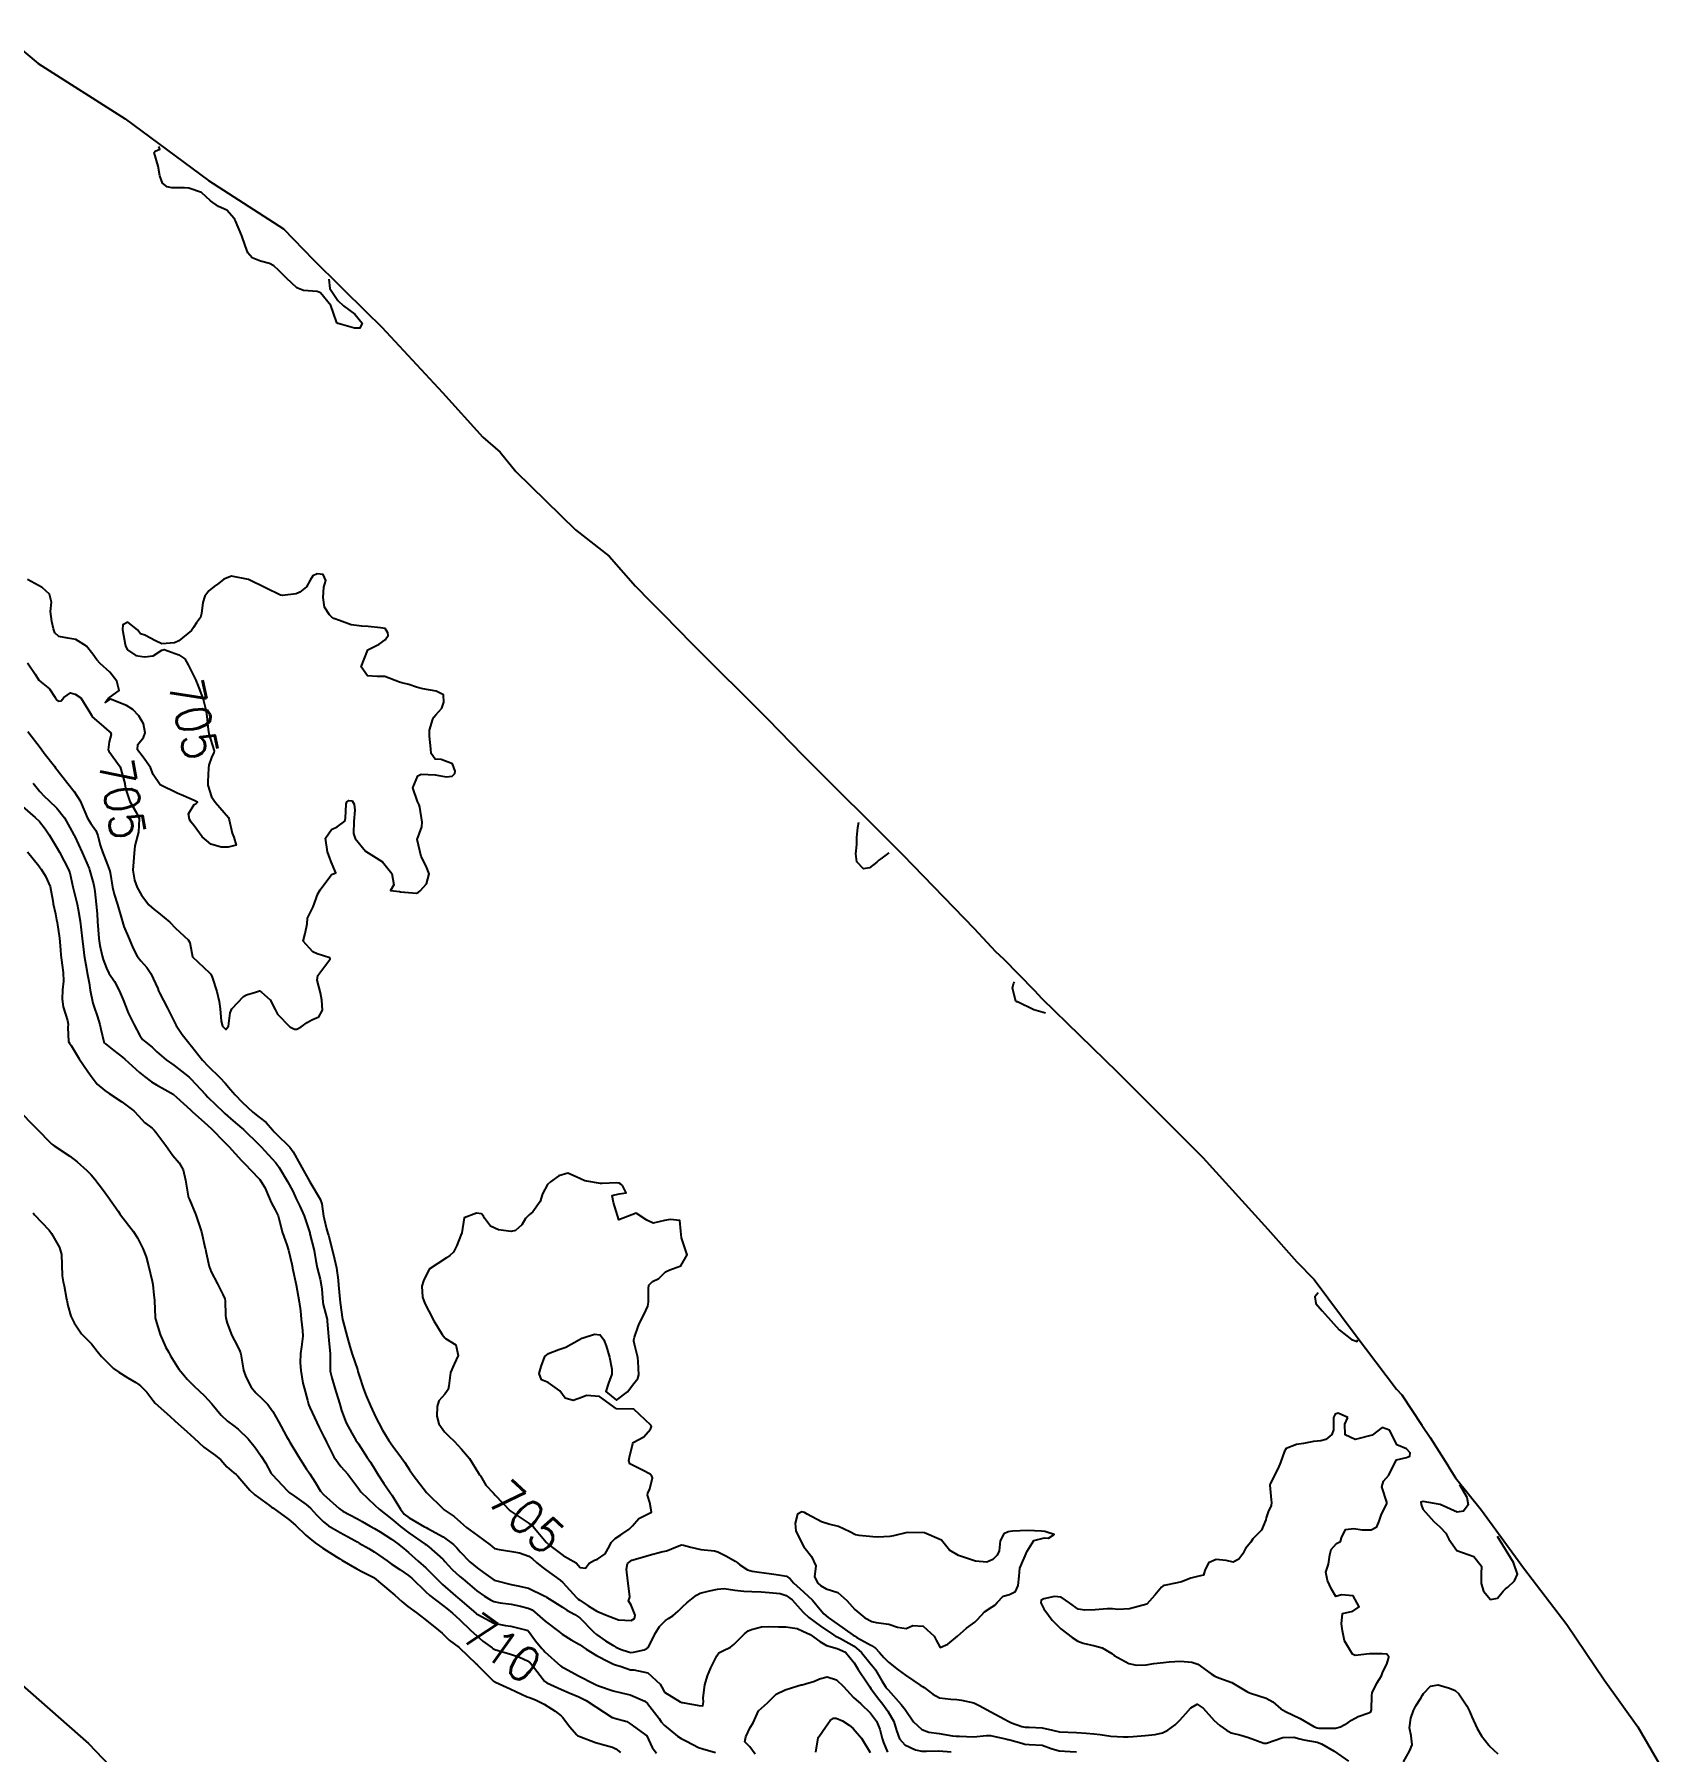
# Model space of a CAD drawing. Header units: metres. Extents: x 298520 to 308411, y 7433745 to 7450750.
# Drawn here: x 307357.1 to 307546.4, y 7435149.7 to 7435349.5 of the extents above; entities that cross this region are included whole.
import ezdxf
from ezdxf.enums import TextEntityAlignment as Align

# ---------------------------------------------------------------- set-up
doc = ezdxf.new("R2010")
doc.units = ezdxf.units.M
doc.header["$LTSCALE"] = 10
for name, color, linetype in [('Area', 45, 'Continuous'), ('Cotas', 45, 'Continuous'), ('Curvas de Nivel 1m', 11, 'Continuous'), ('Curvas de Nivel 5m', 15, 'Continuous'), ('Linha Férrea', 251, 'TRACKS')]:
    doc.layers.add(name, color=color, linetype=linetype)
doc.styles.add('Style-STANDARD', font='STANDARD.shx')
doc.linetypes.add('TRACKS', pattern='A,0.15,[130,ltypeshp.shx,S=0.25,R=0,X=0,Y=0],0.15', length=0.3)

msp = doc.modelspace()

# ---------------------------------------------------------------- linework, layer by layer
at = {"layer": 'Area'}
msp.add_polyline3d([(307353.47, 7435349.54, 705.4), (307357.54, 7435346.16, 705.61), (307367.67, 7435339.7, 706.14), (307377.37, 7435332.53, 705.96), (307386.12, 7435326.9, 706.1), (307389.62, 7435323.31, 706.07), (307395.9, 7435317.1, 706.29), (307397.32, 7435315.67, 705.87), (307397.54, 7435315.45, 705.92), (307404.62, 7435307.86, 705.61), (307409.3, 7435302.66, 705.55), (307411.33, 7435300.92, 705.63), (307413.17, 7435298.66, 705.43), (307420.1, 7435291.88, 705.65), (307424.02, 7435288.8, 705.63), (307427.08, 7435285.31, 705.51), (307428.79, 7435283.56, 705.45), (307430.31, 7435282.05, 705.38), (307433.7, 7435278.61, 705.43), (307442.44, 7435269.88, 705.97), (307446.58, 7435265.64, 705.69), (307458.22, 7435254.03, 706.31), (307466.52, 7435245.48, 706.64), (307468.5, 7435243.31, 707.23), (307468.99, 7435242.8, 706.12), (307469.91, 7435241.94, 706.53), (307473.5, 7435238.27, 705.74), (307474.37, 7435237.3, 706.98), (307483.16, 7435228.79, 706.02), (307493.12, 7435218.8, 706.05), (307500.68, 7435210.47, 705.34), (307504.07, 7435206.68, 705.25), (307506.09, 7435204.6, 705.36), (307510.85, 7435198.22, 705.47), (307515.68, 7435191.84, 705.42), (307516.29, 7435191.18, 705.57), (307518.61, 7435187.66, 705.14), (307519.6, 7435186.23, 705.35), (307521.62, 7435183.02, 705.84), (307521.89, 7435182.55, 705.54), (307522.55, 7435181.54, 705.24), (307525.58, 7435177.74, 705.43), (307530.46, 7435171.05, 704.96), (307535.5, 7435164.45, 705.42), (307539.83, 7435158.02, 705.74), (307543.78, 7435152.55, 705.77), (307546.43, 7435147.91, 705.56)], dxfattribs=at)
at = {"layer": 'Curvas de Nivel 1m', "flags": 128}
for points, elevation in [([(307391.37, 7435321.05), (307391.5, 7435319.97), (307392.42, 7435318.56), (307393.09, 7435317.95), (307394.4, 7435316.97), (307395.28, 7435315.93), (307394.98, 7435315.34), (307394.38, 7435315.33), (307392.48, 7435315.87), (307392.39, 7435315.9), (307392.33, 7435315.96), (307392.27, 7435316.09), (307391.63, 7435317.97), (307390.43, 7435319.46), (307390.04, 7435319.6), (307388.43, 7435319.73), (307387.66, 7435320.02), (307386.45, 7435321.14), (307385.58, 7435322.04), (307385, 7435322.59), (307384.47, 7435322.88), (307383.42, 7435323.12), (307382.48, 7435323.51), (307381.96, 7435324.09), (307381.63, 7435324.95), (307381.26, 7435326.09), (307380.53, 7435327.83), (307380.43, 7435328), (307380.35, 7435328.1), (307379.52, 7435329.09), (307378.55, 7435329.5), (307377.62, 7435330.14), (307376.57, 7435331.13), (307375.1, 7435331.65), (307374.58, 7435331.69), (307373.09, 7435331.68), (307372.58, 7435331.77), (307372.04, 7435332.21), (307371.73, 7435333.07), (307371.5, 7435334.21), (307371.06, 7435335.78), (307371.16, 7435335.95), (307371.7, 7435336.17), (307371.58, 7435336.5)], 706), ([(307356.34, 7435268.38), (307357.79, 7435266.51), (307357.86, 7435266.43), (307357.91, 7435266.37), (307358.26, 7435265.88), (307359.45, 7435264.34), (307359.58, 7435264.17), (307359.76, 7435263.93), (307361.01, 7435262.33), (307361.73, 7435261.42), (307362.42, 7435260.31), (307362.97, 7435259.04), (307363.3, 7435258.3), (307363.69, 7435257.7), (307364.27, 7435256.88), (307364.49, 7435256.29), (307364.78, 7435255.16), (307365.07, 7435254.28), (307365.23, 7435253.87), (307365.63, 7435252.89), (307365.85, 7435252.27), (307365.92, 7435251.97), (307366.19, 7435250.26), (307366.41, 7435249.44), (307366.78, 7435248.26), (307367.3, 7435246.51), (307367.37, 7435246.25), (307367.54, 7435245.68), (307368.14, 7435244.24), (307368.61, 7435243.14), (307369.06, 7435242.23), (307369.5, 7435241.71), (307370.21, 7435240.93), (307370.68, 7435240.21), (307371.46, 7435238.46), (307371.56, 7435238.2), (307371.67, 7435237.98), (307372.6, 7435236.19), (307373.41, 7435234.54), (307373.61, 7435234.18), (307374.33, 7435233.11), (307375.07, 7435232.15), (307375.21, 7435231.98), (307375.38, 7435231.78), (307376.69, 7435230.14), (307377.35, 7435229.42), (307378.68, 7435228.12), (307379.33, 7435227.44), (307379.93, 7435226.71), (307380.48, 7435226.09), (307381.3, 7435225.26), (307382.55, 7435224.07), (307383.28, 7435223.5), (307384.1, 7435222.87), (307384.82, 7435222.04), (307385.03, 7435221.8), (307385.26, 7435221.58), (307386.83, 7435220.01), (307387.23, 7435219.45), (307388.03, 7435218), (307389.19, 7435215.99), (307390.38, 7435213.97), (307390.59, 7435213.4), (307390.77, 7435211.97), (307390.83, 7435211.65), (307391.13, 7435210.49), (307391.27, 7435209.96), (307391.33, 7435209.75), (307391.8, 7435207.95), (307392.06, 7435206.97), (307392.26, 7435205.95), (307392.46, 7435204.54), (307392.53, 7435203.95), (307392.67, 7435202.3), (307392.7, 7435201.94), (307392.98, 7435199.96), (307392.99, 7435199.94), (307393, 7435199.85), (307393.52, 7435197.93), (307393.83, 7435196.8), (307394.09, 7435195.92), (307394.71, 7435194.13), (307394.78, 7435193.91), (307394.81, 7435193.8), (307394.92, 7435193.42), (307395.41, 7435191.9), (307395.73, 7435191.06), (307396.24, 7435189.9), (307396.86, 7435188.56), (307397.2, 7435187.89), (307397.65, 7435187.08), (307398.36, 7435185.87), (307398.82, 7435185.19), (307399.86, 7435183.85), (307400.25, 7435183.3), (307400.79, 7435182.46), (307401.22, 7435181.84), (307402.76, 7435179.82), (307404.73, 7435177.87), (307404.82, 7435177.8), (307405.96, 7435177.02), (307406.72, 7435176.37), (307407.43, 7435175.76), (307408.7, 7435174.82), (307410.15, 7435173.73), (307410.44, 7435173.48), (307410.68, 7435173.31), (307411.2, 7435173.19), (307412.68, 7435172.96), (307413.58, 7435172.78), (307414.67, 7435172.42), (307415.1, 7435172.1), (307415.56, 7435171.67), (307416.17, 7435171.17), (307416.65, 7435170.82), (307418.3, 7435169.63), (307418.64, 7435169.32), (307420.2, 7435167.61), (307420.42, 7435167.41), (307420.61, 7435167.27), (307421.59, 7435166.61), (307422.6, 7435166.01), (307423.58, 7435165.57), (307424.59, 7435165.18), (307425.12, 7435165.01), (307426.58, 7435164.92), (307426.97, 7435165.15), (307427.04, 7435165.53), (307426.6, 7435166.69), (307426.27, 7435167.2), (307426.39, 7435167.53), (307426.43, 7435167.72), (307426.2, 7435169.54), (307426.02, 7435170.9), (307426.17, 7435171.54), (307426.67, 7435171.95), (307427.91, 7435172.28), (307428.67, 7435172.52), (307430.1, 7435172.91), (307430.68, 7435173.04), (307431, 7435173.16), (307431.75, 7435173.47), (307432.44, 7435173.71), (307432.69, 7435173.69), (307433.54, 7435173.45), (307434.68, 7435173.18), (307436.28, 7435173.01), (307436.68, 7435172.91), (307437.68, 7435172.4), (307438.67, 7435171.82), (307438.93, 7435171.65), (307439.25, 7435171.38), (307440.11, 7435170.82), (307440.66, 7435170.65), (307441.47, 7435170.53), (307442.65, 7435170.37), (307443.73, 7435170.25), (307444.65, 7435170.09), (307445.08, 7435169.75), (307445.46, 7435169.31), (307446.63, 7435168.27), (307447.69, 7435167.28), (307448.6, 7435166.18), (307449.01, 7435165.68), (307449.51, 7435165.26), (307450.58, 7435164.53), (307452.43, 7435163.22), (307452.56, 7435163.13), (307452.84, 7435162.94), (307454.55, 7435162), (307455.04, 7435161.68), (307455.5, 7435161.19), (307455.98, 7435160.62), (307456.53, 7435160.05), (307457.66, 7435159.16), (307458.51, 7435158.55), (307460.23, 7435157.4), (307460.49, 7435157.25), (307460.68, 7435157.13), (307461.71, 7435156.33), (307462.48, 7435155.9), (307463.8, 7435155.77), (307464.48, 7435155.71), (307465.03, 7435155.63), (307466.48, 7435155.33), (307467.08, 7435155.04), (307468.46, 7435154.3), (307470.04, 7435153.43), (307470.45, 7435153.19), (307470.86, 7435153), (307472.04, 7435152.58), (307472.44, 7435152.51), (307472.92, 7435152.49), (307474.44, 7435152.41), (307475.64, 7435152.15), (307476.43, 7435151.95), (307477.46, 7435151.9), (307478.43, 7435151.89), (307479.53, 7435151.8), (307480.43, 7435151.73), (307481.19, 7435151.64), (307482.43, 7435151.46), (307483.88, 7435151.39), (307484.43, 7435151.39), (307485.03, 7435151.43), (307486.43, 7435151.54), (307487.58, 7435151.65), (307488.43, 7435151.86), (307489.06, 7435152.16), (307489.92, 7435152.78), (307490.18, 7435153.04), (307490.45, 7435153.32), (307491.15, 7435154.08), (307491.75, 7435154.75), (307492.48, 7435155.17), (307493.15, 7435154.73), (307494.45, 7435153.28), (307495.11, 7435152.71), (307495.88, 7435152.14), (307496.43, 7435151.84), (307497.56, 7435151.55), (307498.43, 7435151.3), (307500.23, 7435150.65), (307500.42, 7435150.62), (307500.53, 7435150.65), (307502.43, 7435151.3), (307503.72, 7435151.32), (307504.43, 7435151.14), (307504.87, 7435151.03), (307506.42, 7435150.74), (307506.96, 7435150.56), (307508.41, 7435149.7), (307510.07, 7435148.53)], 706), ([(307356.95, 7435262.38), (307357.73, 7435261.4), (307358.24, 7435260.87), (307358.79, 7435260.35), (307359.71, 7435259.47), (307360.6, 7435258.33), (307361.67, 7435256.46), (307361.75, 7435256.32), (307361.83, 7435256.16), (307362.69, 7435254.31), (307363.47, 7435252.46), (307363.52, 7435252.3), (307363.62, 7435252.01), (307364, 7435250.68), (307364.07, 7435250.29), (307364.14, 7435249.75), (307364.31, 7435248.29), (307364.42, 7435247.15), (307364.47, 7435246.29), (307364.54, 7435245.29), (307364.63, 7435244.28), (307364.74, 7435243.5), (307364.99, 7435242.28), (307365.1, 7435241.87), (307365.49, 7435240.83), (307365.79, 7435240.27), (307366.42, 7435239.31), (307366.99, 7435238.25), (307367.44, 7435237.17), (307367.78, 7435236.25), (307368.03, 7435235.64), (307368.71, 7435234.24), (307369.39, 7435233.01), (307369.71, 7435232.55), (307370.08, 7435232.22), (307370.82, 7435231.65), (307371.37, 7435231.12), (307372.46, 7435230.19), (307373.35, 7435229.55), (307375.12, 7435228.15), (307375.24, 7435228.05), (307375.33, 7435227.96), (307377.01, 7435226.13), (307377.31, 7435225.83), (307379.1, 7435224.11), (307379.28, 7435223.93), (307380.25, 7435223.07), (307381.26, 7435222.24), (307381.45, 7435222.08), (307383.25, 7435220.31), (307383.37, 7435220.19), (307383.51, 7435220.06), (307385.22, 7435218.2), (307385.35, 7435218.03), (307385.61, 7435217.63), (307386.58, 7435216.02), (307387.18, 7435214.89), (307387.59, 7435214.01), (307388.01, 7435213.14), (307388.51, 7435212), (307389.12, 7435210.14), (307389.16, 7435210.02), (307389.16, 7435209.99), (307389.18, 7435209.93), (307389.66, 7435207.98), (307389.88, 7435206.78), (307390.04, 7435205.98), (307390.36, 7435204.66), (307390.5, 7435203.97), (307390.56, 7435203.49), (307390.68, 7435201.97), (307390.73, 7435201.68), (307391.01, 7435200.67), (307391.18, 7435199.96), (307391.2, 7435199.75), (307391.33, 7435197.96), (307391.37, 7435197.56), (307391.53, 7435195.95), (307391.55, 7435195.35), (307391.56, 7435193.95), (307391.72, 7435193.15), (307392.08, 7435191.95), (307392.63, 7435190.2), (307392.71, 7435189.94), (307392.87, 7435189.36), (307393.4, 7435187.93), (307394.05, 7435186.72), (307394.54, 7435185.92), (307394.83, 7435185.48), (307395.86, 7435183.9), (307396.24, 7435183.34), (307396.79, 7435182.46), (307397.14, 7435181.89), (307397.8, 7435180.86), (307398.48, 7435179.87), (307398.76, 7435179.45), (307399.71, 7435177.86), (307400.17, 7435177.29), (307400.72, 7435176.87), (307402.54, 7435175.82), (307402.71, 7435175.73), (307402.9, 7435175.63), (307404.7, 7435174.67), (307405.9, 7435173.78), (307406.28, 7435173.38), (307406.67, 7435172.91), (307407.8, 7435171.76), (307408.66, 7435171.05), (307409.41, 7435170.5), (307410.49, 7435169.72), (307410.64, 7435169.63), (307410.77, 7435169.59), (307412.63, 7435169.09), (307413.37, 7435168.96), (307414.63, 7435168.67), (307416.47, 7435167.8), (307416.61, 7435167.71), (307416.72, 7435167.65), (307418.6, 7435166.45), (307419.1, 7435166.12), (307420.04, 7435165.61), (307420.59, 7435165.23), (307422.21, 7435163.58), (307422.56, 7435163.27), (307423.59, 7435162.53), (307424.55, 7435161.95), (307424.81, 7435161.82), (307425.42, 7435161.55), (307426.27, 7435161.26), (307426.54, 7435161.21), (307426.84, 7435161.22), (307428.11, 7435161.51), (307428.41, 7435161.64), (307428.55, 7435161.79), (307429.45, 7435163.5), (307429.86, 7435164.2), (307430.58, 7435164.93), (307430.92, 7435165.14), (307431.43, 7435165.47), (307432.06, 7435166.01), (307432.6, 7435166.55), (307433.08, 7435166.99), (307433.64, 7435167.45), (307434.19, 7435167.87), (307434.62, 7435168.09), (307435.7, 7435168.35), (307436.63, 7435168.58), (307437.4, 7435168.63), (307438.63, 7435168.46), (307439.68, 7435168.32), (307440.63, 7435168.28), (307441.72, 7435168.26), (307442.63, 7435168.18), (307443.91, 7435168.04), (307444.62, 7435167.83), (307445.34, 7435167.31), (307445.95, 7435166.64), (307446.6, 7435165.89), (307447.25, 7435165.28), (307448.58, 7435164.31), (307450.14, 7435163.25), (307450.39, 7435163.07), (307450.56, 7435163), (307450.96, 7435162.84), (307452.55, 7435161.92), (307453.4, 7435161.21), (307454.53, 7435159.81), (307454.8, 7435159.47), (307455.01, 7435159.19), (307455.77, 7435157.91), (307456.22, 7435157.17), (307456.33, 7435157.01), (307456.49, 7435156.83), (307458.01, 7435155.15), (307458.46, 7435154.54), (307459.46, 7435153.14), (307460.43, 7435152.24), (307461.24, 7435151.93), (307462.43, 7435151.76), (307464, 7435151.51), (307464.43, 7435151.47), (307464.8, 7435151.45), (307466.43, 7435151.36), (307467.94, 7435151.52), (307468.43, 7435151.52), (307470.33, 7435151.1), (307470.42, 7435151.07), (307470.47, 7435151.06), (307470.67, 7435151.01), (307472.06, 7435150.63), (307472.42, 7435150.53), (307472.9, 7435150.49), (307474.42, 7435150.39), (307475.48, 7435150.01), (307476.41, 7435149.75), (307477.67, 7435149.66), (307478.41, 7435149.62)], 707), ([(307355.71, 7435259.66), (307357.21, 7435258.37), (307357.69, 7435257.91), (307358.37, 7435257.05), (307358.83, 7435256.35), (307359.65, 7435255.01), (307360.04, 7435254.34), (307360.59, 7435253.29), (307361.08, 7435252.33), (307361.23, 7435251.94), (307361.6, 7435250.32), (307362.08, 7435248.31), (307362.2, 7435247.68), (307362.42, 7435246.31), (307362.55, 7435245.3), (307362.66, 7435244.31), (307362.82, 7435243), (307362.92, 7435242.31), (307363.22, 7435240.57), (307363.27, 7435240.3), (307363.47, 7435239.13), (307363.61, 7435238.3), (307363.92, 7435236.77), (307364.06, 7435236.29), (307364.41, 7435235.3), (307364.71, 7435234.28), (307364.85, 7435233.73), (307365.21, 7435232.27), (307365.26, 7435232.15), (307365.38, 7435232.04), (307366.37, 7435231.26), (307367.37, 7435230.47), (307367.62, 7435230.25), (307369.34, 7435228.7), (307369.92, 7435228.22), (307370.74, 7435227.62), (307371.32, 7435227.26), (307373.25, 7435226.18), (307373.31, 7435226.13), (307373.66, 7435225.83), (307375.29, 7435224.34), (307375.49, 7435224.15), (307377.27, 7435222.56), (307377.71, 7435222.13), (307379.25, 7435220.59), (307379.49, 7435220.35), (307379.74, 7435220.1), (307381.22, 7435218.47), (307381.59, 7435218.08), (307383.2, 7435216.42), (307383.37, 7435216.23), (307383.48, 7435216.06), (307383.92, 7435215.32), (307384.48, 7435214.04), (307384.68, 7435213.56), (307385.15, 7435212.7), (307385.47, 7435212.03), (307385.61, 7435211.56), (307385.99, 7435210.02), (307386.48, 7435208.64), (307386.7, 7435208.01), (307387.08, 7435206.41), (307387.15, 7435206.01), (307387.17, 7435205.91), (307387.6, 7435204), (307387.71, 7435203.32), (307387.92, 7435202), (307388.07, 7435200.95), (307388.16, 7435200), (307388.32, 7435198.66), (307388.34, 7435198), (307388.2, 7435196.76), (307388.08, 7435196), (307388.04, 7435194.89), (307388.12, 7435194), (307388.36, 7435192.55), (307388.5, 7435191.99), (307388.89, 7435190.55), (307389.01, 7435190.11), (307389.04, 7435189.99), (307389.17, 7435189.69), (307390, 7435187.97), (307390.26, 7435187.38), (307390.84, 7435186.23), (307390.98, 7435185.96), (307391.12, 7435185.67), (307391.98, 7435183.95), (307392.79, 7435182.86), (307393.6, 7435181.93), (307394.77, 7435180.39), (307394.96, 7435180.11), (307395.11, 7435179.91), (307396.74, 7435178.33), (307397.25, 7435177.88), (307398.72, 7435176.71), (307399.17, 7435176.31), (307399.71, 7435175.86), (307400.7, 7435175.11), (307402.61, 7435173.82), (307402.68, 7435173.77), (307403.01, 7435173.48), (307404.67, 7435172.06), (307404.79, 7435171.93), (307404.9, 7435171.8), (307405.74, 7435170.87), (307406.65, 7435170.04), (307406.97, 7435169.77), (307408.62, 7435168.36), (307409.51, 7435167.74), (307410.19, 7435167.31), (307410.61, 7435167.12), (307411.34, 7435166.97), (307412.6, 7435166.8), (307413.69, 7435166.6), (307414.6, 7435166.37), (307415.06, 7435166.14), (307415.63, 7435165.66), (307416.58, 7435164.82), (307418.16, 7435163.63), (307418.56, 7435163.33), (307419.6, 7435162.66), (307420.55, 7435162.13), (307421.35, 7435161.59), (307422.54, 7435160.84), (307423.98, 7435160.12), (307424.53, 7435159.85), (307424.74, 7435159.77), (307425.43, 7435159.55), (307426.52, 7435159.19), (307426.89, 7435159.16), (307428.51, 7435158.82), (307429.94, 7435157.49), (307430.14, 7435157.14), (307430.48, 7435156.58), (307432.27, 7435155.46), (307432.47, 7435155.39), (307432.57, 7435155.36), (307434.47, 7435155.02), (307434.92, 7435154.98), (307435.02, 7435155.43), (307434.98, 7435155.93), (307435.15, 7435157.43), (307435.45, 7435158.48), (307435.87, 7435159.42), (307436.54, 7435160.79), (307436.8, 7435161.15), (307437.26, 7435161.4), (307438.14, 7435161.8), (307438.55, 7435162.12), (307439.76, 7435163.37), (307440.22, 7435163.71), (307440.57, 7435163.88), (307441.74, 7435164.19), (307442.58, 7435164.2), (307443.75, 7435164.16), (307444.58, 7435164.19), (307445.9, 7435163.98), (307446.57, 7435163.69), (307447.41, 7435163.28), (307448.56, 7435162.48), (307449.31, 7435162.02), (307450.55, 7435161.67), (307451.52, 7435161.23), (307452.53, 7435160), (307453.01, 7435159.22), (307454.05, 7435157.65), (307454.37, 7435157.2), (307454.49, 7435157.02), (307455.25, 7435155.96), (307455.87, 7435155.18), (307456.46, 7435154.38), (307457.14, 7435153.16), (307457.48, 7435152.11), (307457.82, 7435151.16), (307458.42, 7435150.44), (307459.67, 7435149.88), (307460.41, 7435149.72), (307460.98, 7435149.69), (307462.41, 7435149.75), (307463.85, 7435149.64)], 708), ([(307456.58, 7435254.27), (307455.65, 7435253.57), (307455.42, 7435253.43), (307455.17, 7435253.2), (307454.32, 7435252.53), (307453.63, 7435252.4), (307452.84, 7435253.23), (307452.72, 7435254.17), (307452.84, 7435255.23), (307452.87, 7435256.04), (307452.96, 7435257.23), (307453.08, 7435257.85)], 706), ([(307356.29, 7435254.38), (307357.63, 7435252.77), (307357.79, 7435252.54), (307357.9, 7435252.37), (307358.41, 7435251.57), (307358.93, 7435250.36), (307359.25, 7435248.68), (307359.31, 7435248.35), (307359.56, 7435247.16), (307359.68, 7435246.48), (307359.71, 7435246.35), (307359.75, 7435246.15), (307360.03, 7435244.34), (307360.13, 7435242.96), (307360.18, 7435242.34), (307360.35, 7435241.19), (307360.47, 7435240.34), (307360.49, 7435239.32), (307360.4, 7435238.34), (307360.35, 7435237.25), (307360.47, 7435236.33), (307360.97, 7435234.77), (307361.04, 7435234.33), (307361.01, 7435233.94), (307361.08, 7435232.32), (307361.18, 7435232.12), (307361.38, 7435231.83), (307362.31, 7435230.31), (307363.34, 7435228.83), (307363.7, 7435228.29), (307364.4, 7435227.36), (307365.32, 7435226.59), (307365.8, 7435226.27), (307367.3, 7435225.28), (307368.7, 7435224.24), (307369.28, 7435223.63), (307369.94, 7435222.89), (307370.81, 7435222.21), (307371.05, 7435222), (307371.26, 7435221.74), (307372.41, 7435220.19), (307373.23, 7435219.05), (307373.98, 7435218.17), (307374.44, 7435217.39), (307374.7, 7435216.16), (307375.02, 7435214.29), (307375.06, 7435214.15), (307375.09, 7435214.08), (307375.16, 7435213.93), (307375.89, 7435212.14), (307376.31, 7435210.96), (307376.55, 7435210.14), (307377, 7435208.23), (307377.02, 7435208.13), (307377.09, 7435207.73), (307377.44, 7435206.13), (307377.69, 7435205.5), (307378.41, 7435204.12), (307379.03, 7435202.87), (307379.26, 7435202.35), (307379.31, 7435202.11), (307379.35, 7435200.45), (307379.4, 7435200.1), (307379.56, 7435199.54), (307380.09, 7435198.09), (307380.4, 7435197.52), (307380.96, 7435196.46), (307381.1, 7435196.08), (307381.13, 7435195.9), (307381.44, 7435194.07), (307381.72, 7435193.27), (307382.35, 7435192.07), (307382.9, 7435191.41), (307383.6, 7435190.76), (307384.3, 7435190.04), (307384.87, 7435189.26), (307385.58, 7435188.02), (307386.43, 7435186.42), (307386.65, 7435186.01), (307386.83, 7435185.69), (307387.85, 7435184), (307388.79, 7435182.53), (307389.01, 7435182.21), (307389.18, 7435181.98), (307389.8, 7435181), (307390.42, 7435179.97), (307390.76, 7435179.59), (307392.59, 7435177.94), (307392.73, 7435177.82), (307393.01, 7435177.66), (307394.72, 7435176.74), (307395.25, 7435176.44), (307396.2, 7435175.9), (307396.71, 7435175.62), (307397.35, 7435175.24), (307398.69, 7435174.38), (307399.39, 7435173.86), (307400.11, 7435173.28), (307400.67, 7435172.82), (307401.8, 7435171.83), (307402.66, 7435171.03), (307403.91, 7435169.81), (307404.63, 7435169.12), (307406.12, 7435167.78), (307406.4, 7435167.56), (307406.61, 7435167.39), (307408.54, 7435165.75), (307408.59, 7435165.71), (307408.73, 7435165.61), (307410.58, 7435164.62), (307411.96, 7435164.32), (307412.57, 7435164.24), (307414.45, 7435163.79), (307414.56, 7435163.75), (307414.64, 7435163.68), (307415.45, 7435162.56), (307416.2, 7435161.66), (307416.36, 7435161.47), (307416.54, 7435161.27), (307418.37, 7435159.63), (307418.52, 7435159.52), (307418.75, 7435159.4), (307420.51, 7435158.45), (307422.18, 7435157.58), (307422.49, 7435157.42), (307422.76, 7435157.31), (307424.48, 7435156.74), (307425.44, 7435156.51), (307426.48, 7435156.27), (307428.18, 7435155.51), (307428.47, 7435155.25), (307429.83, 7435153.49), (307430.09, 7435153.13), (307430.44, 7435152.72), (307431.97, 7435151.46), (307432.42, 7435151.19), (307433.02, 7435150.86), (307434.41, 7435150.15), (307434.94, 7435149.96), (307436.4, 7435149.54)], 709), ([(307474.81, 7435235.59), (307473.44, 7435236.01), (307471.54, 7435236.91), (307471.45, 7435236.94), (307471.41, 7435236.96), (307471.37, 7435237), (307470.99, 7435238.53), (307471.07, 7435239.01), (307471.22, 7435239.26)], 706), ([(307356.95, 7435212.37), (307357.14, 7435212.12), (307358.82, 7435210.35), (307359.12, 7435209.95), (307360.04, 7435208.34), (307360.28, 7435207.53), (307360.29, 7435206.33), (307360.33, 7435205.05), (307360.46, 7435204.33), (307360.57, 7435203.86), (307360.86, 7435202.32), (307360.89, 7435202.19), (307361.02, 7435201.6), (307361.37, 7435200.32), (307361.73, 7435199.57), (307362.59, 7435198.3), (307362.97, 7435197.89), (307363.77, 7435197.1), (307364.43, 7435196.28), (307364.94, 7435195.63), (307366.32, 7435194.26), (307366.92, 7435193.82), (307367.97, 7435193.18), (307368.91, 7435192.61), (307369.14, 7435192.46), (307369.45, 7435192.22), (307370.2, 7435191.51), (307370.89, 7435190.55), (307371.18, 7435190.2), (307372.86, 7435188.71), (307373.46, 7435188.17), (307374.18, 7435187.49), (307374.84, 7435186.93), (307375.69, 7435186.14), (307376.82, 7435185.08), (307378.21, 7435184.12), (307378.8, 7435183.6), (307379.5, 7435182.81), (307380.34, 7435182.09), (307380.6, 7435181.9), (307380.78, 7435181.73), (307382.2, 7435180.07), (307382.76, 7435179.55), (307384.48, 7435178.29), (307384.73, 7435178.11), (307384.85, 7435178.03), (307386.72, 7435176.68), (307387.49, 7435176), (307388.7, 7435174.83), (307389.16, 7435174.45), (307389.81, 7435173.97), (307390.3, 7435173.59), (307390.68, 7435173.34), (307392.28, 7435172.33), (307392.66, 7435172.08), (307392.9, 7435171.94), (307394.65, 7435170.94), (307395.32, 7435170.58), (307396.64, 7435169.92), (307396.68, 7435169.89), (307398.62, 7435168.26), (307399.08, 7435167.86), (307399.88, 7435167.13), (307400.6, 7435166.53), (307401.55, 7435165.83), (307402.58, 7435165.06), (307404.17, 7435163.8), (307404.56, 7435163.44), (307405.41, 7435162.64), (307406.54, 7435161.77), (307408.52, 7435159.89), (307408.6, 7435159.82), (307408.67, 7435159.75), (307410.5, 7435157.91), (307410.78, 7435157.72), (307412.49, 7435156.95), (307413.83, 7435156.34), (307414.48, 7435156.04), (307414.73, 7435155.94), (307415.46, 7435155.67), (307416.47, 7435155.19), (307417.74, 7435154.35), (307418.45, 7435153.83), (307418.63, 7435153.63), (307419.41, 7435152.59), (307420.26, 7435151.6), (307420.34, 7435151.52), (307420.42, 7435151.48), (307420.6, 7435151.42), (307422.41, 7435150.73), (307423.57, 7435150.41), (307424.41, 7435150.19), (307424.81, 7435149.96), (307425.32, 7435149.55)], 711), ([(307441.02, 7435149.35), (307440.41, 7435150.22), (307439.83, 7435150.78), (307439.92, 7435151.37), (307440.43, 7435152.46), (307440.78, 7435153.01), (307440.94, 7435153.35), (307441.39, 7435154.42), (307442.47, 7435155.34), (307443.46, 7435156.35), (307444.49, 7435156.83), (307445.97, 7435157.3), (307446.37, 7435157.42), (307446.5, 7435157.44), (307447.91, 7435157.86), (307448.51, 7435158.12), (307449.4, 7435158.36), (307450.5, 7435158.02), (307451.28, 7435157.23), (307452.48, 7435155.94), (307453.3, 7435155.21), (307454.46, 7435154.12), (307455.14, 7435153.19), (307455.52, 7435152.27), (307455.8, 7435151.18), (307455.94, 7435150.7), (307456.41, 7435149.6)], 709), ([(307516.47, 7435148.45), (307517.17, 7435149.69), (307517.48, 7435150.44), (307517.37, 7435151.51), (307517.19, 7435152.44), (307517.34, 7435153.56), (307517.67, 7435154.44), (307517.94, 7435154.98), (307518.49, 7435155.86), (307518.7, 7435156.22), (307518.82, 7435156.43), (307519.64, 7435157.29), (307520.51, 7435157.42), (307521.85, 7435157.04), (307522.5, 7435156.76), (307522.93, 7435156.38), (307523.85, 7435154.99), (307524.19, 7435154.36), (307524.46, 7435153.72), (307525.06, 7435152.35), (307525.58, 7435151.49), (307526.42, 7435150.4), (307526.45, 7435150.37), (307526.48, 7435150.34), (307527.49, 7435149.4)], 706)]:
    msp.add_lwpolyline(points, dxfattribs=dict(at, elevation=elevation))
at = {"layer": 'Curvas de Nivel 5m', "flags": 128}
for points, elevation in [([(307356.3, 7435276.39), (307357.19, 7435275.08), (307357.63, 7435274.37), (307357.88, 7435274.13), (307358.87, 7435273.35), (307359.53, 7435272.34), (307359.65, 7435272.13), (307359.86, 7435271.94), (307360.23, 7435271.96), (307360.52, 7435272.33), (307361.31, 7435272.89), (307361.87, 7435272.74), (307362.52, 7435272.31), (307363.66, 7435270.49), (307363.74, 7435270.3), (307363.84, 7435270.11), (307364.9, 7435269.21), (307365.81, 7435268.41), (307365.95, 7435268.27), (307366.04, 7435268.03), (307365.8, 7435267.18), (307365.7, 7435266.27), (307365.79, 7435266.12), (307367.11, 7435264.26), (307367.65, 7435262.35), (307367.65, 7435262.25), (307367.74, 7435261.66), (307368.23, 7435260.24), (307369.01, 7435258.93), (307369.29, 7435258.23), (307369.23, 7435256.68), (307369.11, 7435256.24), (307368.8, 7435255.1), (307368.73, 7435254.24), (307368.63, 7435253.24), (307368.57, 7435252.24), (307368.77, 7435251.08), (307369.09, 7435250.24), (307369.59, 7435249.34), (307370.44, 7435248.22), (307371.04, 7435247.68), (307371.56, 7435247.29), (307372.87, 7435246.19), (307373.54, 7435245.51), (307375.01, 7435244.16), (307375.21, 7435243.84), (307375.5, 7435242.15), (307377.48, 7435240.31), (307377.65, 7435240.13), (307377.8, 7435239.8), (307378.34, 7435238.12), (307378.61, 7435236.95), (307378.72, 7435236.12), (307378.85, 7435234.68), (307379.01, 7435234.11), (307379.4, 7435233.7), (307379.7, 7435234.11), (307379.89, 7435235.63), (307380.09, 7435236.1), (307381.45, 7435237.54), (307381.79, 7435237.74), (307382.85, 7435238.07), (307383.32, 7435238.2), (307383.45, 7435238.12), (307383.55, 7435238.06), (307384.56, 7435237.15), (307385.15, 7435236.03), (307385.42, 7435235.48), (307386.85, 7435234.02), (307387.4, 7435233.73), (307387.67, 7435233.74), (307388.18, 7435234), (307388.88, 7435234.53), (307389.42, 7435234.82), (307390.22, 7435235.18), (307390.66, 7435235.97), (307390.59, 7435237.12), (307390.42, 7435237.98), (307390.02, 7435239.44), (307390.11, 7435239.98), (307391.5, 7435241.84), (307391.56, 7435241.91), (307391.56, 7435241.96), (307391.5, 7435242.04), (307390.02, 7435242.5), (307389.51, 7435242.73), (307388.4, 7435244), (307388.65, 7435244.88), (307388.85, 7435246), (307388.89, 7435246.67), (307389.57, 7435247.99), (307390.1, 7435249.48), (307390.37, 7435249.98), (307391.62, 7435251.64), (307391.81, 7435251.77), (307392.2, 7435251.95), (307391.64, 7435253.21), (307391.46, 7435253.78), (307391.4, 7435253.96), (307391.22, 7435254.4), (307391.01, 7435255.97), (307391.68, 7435257), (307392.35, 7435257.29), (307393.23, 7435257.94), (307393.33, 7435258.32), (307393.39, 7435259.94), (307393.48, 7435260.19), (307393.73, 7435260.37), (307394.11, 7435260.32), (307394.34, 7435259.93), (307394.41, 7435259.23), (307394.28, 7435257.93), (307394.25, 7435256.5), (307394.46, 7435255.93), (307395.65, 7435254.47), (307396.59, 7435253.9), (307397.64, 7435253.23), (307398.73, 7435251.88), (307398.96, 7435250.53), (307398.58, 7435249.88), (307399.6, 7435249.76), (307399.73, 7435249.74), (307401.6, 7435249.57), (307401.78, 7435249.66), (307402, 7435249.84), (307402.76, 7435250.68), (307403.06, 7435251.83), (307402.73, 7435252.73), (307402.14, 7435253.83), (307401.67, 7435255.84), (307402.23, 7435257.29), (307402.25, 7435257.83), (307401.97, 7435259.58), (307401.92, 7435259.84), (307401.72, 7435260.26), (307401.16, 7435261.85), (307401.76, 7435263.24), (307402.15, 7435263.44), (307403.76, 7435263.33), (307405.05, 7435263.1), (307405.76, 7435263.2), (307406.05, 7435263.49), (307406.1, 7435263.79), (307405.78, 7435264.62), (307404.46, 7435265.13), (307403.78, 7435265.18), (307403.31, 7435265.82), (307403.25, 7435266.38), (307403.09, 7435267.83), (307403.1, 7435268.55), (307403.49, 7435269.82), (307403.59, 7435270.07), (307403.84, 7435270.35), (307404.55, 7435271.11), (307404.79, 7435271.81), (307404.72, 7435272.66), (307403.88, 7435273.09), (307402.34, 7435273.37), (307401.88, 7435273.47), (307401.59, 7435273.55), (307400.69, 7435273.86), (307399.89, 7435274.05), (307399.61, 7435274.15), (307397.9, 7435274.78), (307397.01, 7435274.79), (307395.9, 7435274.87), (307395.15, 7435275.92), (307395.93, 7435277.91), (307397.26, 7435278.57), (307397.94, 7435279.06), (307398.29, 7435279.55), (307398.26, 7435279.89), (307397.96, 7435280.37), (307397.41, 7435280.45), (307395.96, 7435280.6), (307395.23, 7435280.66), (307393.97, 7435280.82), (307392.62, 7435281.31), (307391.98, 7435281.56), (307391.72, 7435281.7), (307391.45, 7435281.97), (307390.9, 7435282.88), (307390.71, 7435283.98), (307390.81, 7435285.19), (307391.03, 7435285.97), (307390.73, 7435286.67), (307390.04, 7435286.75), (307389.53, 7435286.5), (307389.23, 7435286), (307388.8, 7435285.23), (307388.01, 7435284.6), (307387.59, 7435284.43), (307386.01, 7435284.22), (307385.77, 7435284.27), (307384.02, 7435285.12), (307382.03, 7435286.08), (307380.04, 7435286.49), (307379.15, 7435286.11), (307378.55, 7435285.6), (307378.02, 7435285.27), (307377.4, 7435284.75), (307376.97, 7435284.14), (307376.73, 7435283.41), (307376.57, 7435282.14), (307376.44, 7435281.68), (307375.97, 7435281.05), (307375.63, 7435280.48), (307375.41, 7435280.16), (307373.94, 7435278.93), (307373.42, 7435278.7), (307371.94, 7435278.6), (307371.2, 7435278.95), (307369.95, 7435279.62), (307369.48, 7435279.76), (307369.12, 7435280.23), (307367.97, 7435281.11), (307367.4, 7435280.82), (307367.36, 7435280.26), (307367.67, 7435278.52), (307367.75, 7435278.25), (307367.93, 7435277.9), (307368.91, 7435277.22), (307369.92, 7435277.08), (307370.93, 7435277.21), (307371.93, 7435277.85), (307372.2, 7435277.93), (307373.92, 7435277.3), (307374.61, 7435276.86), (307375, 7435276.16), (307375.89, 7435274.37), (307375.99, 7435274.15), (307376.07, 7435273.96), (307376.77, 7435272.14), (307377.08, 7435270.9), (307377.2, 7435270.14), (307377.34, 7435268.61), (307377.41, 7435268.13), (307377.8, 7435266.86), (307378.04, 7435266.13), (307378, 7435265.91), (307377.78, 7435265.48), (307377.42, 7435264.48), (307377.39, 7435264.13), (307377.3, 7435262.58), (307377.29, 7435262.13), (307377.73, 7435260.79), (307378.19, 7435260.13), (307379.7, 7435258.4), (307379.79, 7435258.11), (307380.13, 7435256.56), (307380.31, 7435256.1), (307380.6, 7435255.15), (307379.65, 7435254.91), (307378.87, 7435254.91), (307377.66, 7435255.28), (307376.64, 7435256.14), (307375.69, 7435257.43), (307375.37, 7435257.83), (307375.15, 7435258.16), (307375.06, 7435258.8), (307375.72, 7435259.88), (307375.89, 7435259.98), (307376.09, 7435260.15), (307375.72, 7435260.36), (307374.46, 7435260.9), (307373.73, 7435261.23), (307371.74, 7435262.2), (307370.92, 7435263.38), (307370.61, 7435264.22), (307369.78, 7435265.41), (307369.13, 7435266.24), (307369.16, 7435266.88), (307369.81, 7435267.71), (307370.01, 7435268.23), (307369.83, 7435269.28), (307369.25, 7435270.23), (307368.55, 7435270.94), (307367.85, 7435271.43), (307365.98, 7435272.15), (307365.86, 7435272.1), (307365.34, 7435271.76), (307365.74, 7435272.27), (307365.86, 7435272.34), (307366.98, 7435273.15), (307366.69, 7435274.26), (307365.9, 7435275.28), (307364.78, 7435276.29), (307364.37, 7435276.75), (307363.92, 7435277.41), (307363.17, 7435278.31), (307361.94, 7435279.1), (307361, 7435279.27), (307359.94, 7435279.46), (307359.48, 7435279.87), (307359.34, 7435280.35), (307359.13, 7435281.19), (307358.98, 7435282.36), (307359.09, 7435283.45), (307358.87, 7435284.36), (307358.01, 7435285.16), (307356.31, 7435286.1)], 705), ([(307355.28, 7435224.29), (307357.16, 7435222.37), (307357.26, 7435222.27), (307359.15, 7435220.35), (307359.24, 7435220.28), (307359.43, 7435220.15), (307361.22, 7435218.96), (307362.07, 7435218.31), (307363.2, 7435217.29), (307363.7, 7435216.79), (307364.14, 7435216.29), (307365.17, 7435214.95), (307365.66, 7435214.27), (307366.85, 7435212.55), (307367.05, 7435212.25), (307367.14, 7435212.13), (307368.59, 7435210.24), (307369.11, 7435209.44), (307369.74, 7435208.22), (307370.12, 7435207.25), (307370.39, 7435206.21), (307370.83, 7435204.42), (307370.86, 7435204.2), (307370.88, 7435204.04), (307371.03, 7435202.79), (307371.09, 7435202.2), (307371.1, 7435202.12), (307371.17, 7435200.2), (307371.2, 7435200), (307371.75, 7435198.19), (307372.43, 7435196.71), (307372.71, 7435196.18), (307372.95, 7435195.71), (307373.94, 7435194.16), (307374.39, 7435193.63), (307374.91, 7435193), (307375.73, 7435192.14), (307376.89, 7435191.1), (307377.78, 7435190.12), (307378.86, 7435188.81), (307379.58, 7435188.1), (307380.32, 7435187.56), (307380.84, 7435187.18), (307382.01, 7435186.07), (307382.82, 7435185.06), (307383.52, 7435184.05), (307384.02, 7435183.27), (307384.68, 7435182.03), (307384.72, 7435181.97), (307384.78, 7435181.91), (307386.56, 7435180.01), (307386.76, 7435179.82), (307387.39, 7435179.37), (307388.74, 7435178.4), (307389.24, 7435177.98), (307389.96, 7435177.21), (307390.72, 7435176.43), (307391.35, 7435175.95), (307392.7, 7435175.16), (307394.4, 7435174.21), (307394.68, 7435174.06), (307394.93, 7435173.92), (307396.05, 7435173.28), (307396.67, 7435172.91), (307398.19, 7435171.87), (307398.66, 7435171.53), (307399.64, 7435170.84), (307400.65, 7435170.16), (307401.03, 7435169.84), (307402.62, 7435168.29), (307403.16, 7435167.81), (307404.6, 7435166.69), (307405.12, 7435166.31), (307405.79, 7435165.78), (307406.58, 7435165.05), (307407.93, 7435163.76), (307408.56, 7435163.17), (307409.33, 7435162.52), (307410.41, 7435161.72), (307410.48, 7435161.66), (307410.54, 7435161.62), (307410.7, 7435161.56), (307412.54, 7435160.99), (307413.59, 7435160.63), (307414.53, 7435160.22), (307414.83, 7435159.98), (307415.08, 7435159.67), (307416.5, 7435157.87), (307416.78, 7435157.65), (307418.49, 7435156.9), (307419.36, 7435156.5), (307420.48, 7435156.03), (307421.36, 7435155.59), (307422.46, 7435154.88), (307424.36, 7435153.64), (307424.44, 7435153.61), (307424.65, 7435153.56), (307426.06, 7435153.15), (307426.44, 7435152.94), (307428.42, 7435151.51), (307429.04, 7435150.13), (307429.53, 7435149.49)], 710), ([(307506.57, 7435203.05), (307506.18, 7435202.58), (307506.27, 7435201.82), (307507.03, 7435200.97), (307507.36, 7435200.57), (307509, 7435198.74), (307510.45, 7435197.61), (307511.08, 7435197.38), (307511.18, 7435197.6)], 705), ([(307523.02, 7435180.73), (307523.88, 7435179.26), (307524.03, 7435178.37), (307523.47, 7435177.66), (307522.75, 7435177.54), (307520.76, 7435178.41), (307518.77, 7435178.78), (307518.52, 7435178.68), (307518.53, 7435178.43), (307518.75, 7435177.86), (307520.03, 7435176.42), (307520.73, 7435175.8), (307521.41, 7435175.09), (307521.78, 7435174.39), (307522.69, 7435173.05), (307524.68, 7435172.36), (307525.56, 7435171.23), (307525.54, 7435170.35), (307525.54, 7435169.24), (307525.82, 7435168.34), (307526.63, 7435167.36), (307527.43, 7435167.52), (307528.09, 7435168.32), (307528.36, 7435168.6), (307528.65, 7435168.79), (307529.43, 7435169.53), (307529.75, 7435170.3), (307529.3, 7435171.68), (307527.44, 7435174.69)], 705), ([(307448.09, 7435149.59), (307448.36, 7435151.27), (307448.38, 7435151.32), (307448.42, 7435151.37), (307449.21, 7435152.49), (307449.76, 7435153.26), (307450.15, 7435153.55), (307450.45, 7435153.56), (307451.2, 7435153.24), (307451.94, 7435152.73), (307452.43, 7435152.33), (307453.4, 7435151.21), (307454.41, 7435149.56)], 710)]:
    msp.add_lwpolyline(points, dxfattribs=dict(at, elevation=elevation))
at = {"layer": 'Curvas de Nivel 5m', "elevation": 705, "flags": 128}
for points in [[(307425.56, 7435215.55), (307425.36, 7435215.72), (307425.2, 7435215.82), (307424.89, 7435215.87), (307423.19, 7435215.77), (307423, 7435215.78), (307421.2, 7435216.09), (307420.16, 7435216.57), (307419.21, 7435216.99), (307418.16, 7435216.68), (307417.2, 7435215.96), (307416.83, 7435215.66), (307416.26, 7435214.58), (307416, 7435213.67), (307415.15, 7435212.48), (307414.7, 7435212.13), (307414.27, 7435211.69), (307413.85, 7435210.98), (307413.13, 7435210.31), (307412.63, 7435210.21), (307411.13, 7435210.39), (307410.2, 7435210.8), (307409.5, 7435211.74), (307409.38, 7435211.98), (307409.15, 7435212.24), (307408.56, 7435212.34), (307407.14, 7435211.77), (307406.85, 7435210.05), (307406.77, 7435209.77), (307406.3, 7435208.58), (307405.89, 7435207.78), (307405.48, 7435207.39), (307405.09, 7435207.14), (307403.07, 7435205.82), (307402.42, 7435204.46), (307402.21, 7435203.83), (307402.3, 7435202.56), (307402.57, 7435201.82), (307403.01, 7435200.92), (307403.59, 7435199.81), (307404.59, 7435198.19), (307404.89, 7435197.8), (307404.97, 7435197.74), (307406.17, 7435196.99), (307406.46, 7435195.78), (307405.98, 7435194.74), (307405.54, 7435193.79), (307405.35, 7435192.24), (307405.27, 7435191.79), (307404.9, 7435191.27), (307404.21, 7435190.49), (307403.99, 7435189.81), (307403.97, 7435188.71), (307404.2, 7435187.81), (307404.84, 7435186.87), (307405.39, 7435186.34), (307405.96, 7435185.78), (307406.82, 7435184.87), (307407.76, 7435183.76), (307408.79, 7435182.06), (307408.92, 7435181.88), (307409.03, 7435181.75), (307409.68, 7435180.65), (307410.54, 7435179.72), (307410.76, 7435179.51), (307412.51, 7435177.7), (307412.73, 7435177.54), (307413.21, 7435177.21), (307414.72, 7435176.22), (307415.04, 7435176), (307415.32, 7435175.67), (307416.69, 7435174.04), (307417.1, 7435173.65), (307418.67, 7435172.47), (307419.21, 7435172.16), (307420.18, 7435171.61), (307420.42, 7435171.36), (307420.66, 7435171.09), (307421.25, 7435171.01), (307421.71, 7435171.59), (307422.31, 7435171.94), (307422.67, 7435172.07), (307423.56, 7435172.69), (307424.06, 7435173.57), (307424.25, 7435174), (307424.7, 7435174.45), (307425.37, 7435174.89), (307426.33, 7435175.54), (307426.72, 7435175.95), (307427.46, 7435176.79), (307428.73, 7435177.39), (307428.93, 7435177.51), (307428.75, 7435178.67), (307428.48, 7435179.51), (307428.54, 7435179.74), (307428.77, 7435180.26), (307429.06, 7435181.51), (307429, 7435181.72), (307428.79, 7435181.93), (307427.89, 7435182.42), (307426.8, 7435182.95), (307426.43, 7435183.17), (307426.31, 7435183.54), (307426.4, 7435183.94), (307426.76, 7435185.53), (307426.83, 7435185.63), (307428.07, 7435186.29), (307428.85, 7435187.18), (307428.94, 7435187.51), (307428.86, 7435187.66), (307426.88, 7435189.53), (307424.88, 7435189.56), (307422.9, 7435191), (307421.4, 7435191.09), (307420.9, 7435190.91), (307419.81, 7435190.53), (307418.89, 7435190.81), (307418.27, 7435191.64), (307416.91, 7435192.6), (307416.16, 7435192.91), (307415.87, 7435193.67), (307416.1, 7435194.49), (307416.55, 7435195.66), (307416.96, 7435196.01), (307418.16, 7435196.44), (307418.96, 7435196.73), (307420.58, 7435197.61), (307420.82, 7435197.76), (307420.98, 7435197.83), (307422.33, 7435198.24), (307422.98, 7435198.18), (307423.41, 7435197.58), (307423.67, 7435196.87), (307424.04, 7435195.57), (307424.33, 7435194.17), (307424.34, 7435193.57), (307423.93, 7435192.55), (307423.62, 7435191.57), (307424.89, 7435190.56), (307426.16, 7435191.54), (307426.91, 7435192.49), (307427.37, 7435193.08), (307427.47, 7435193.52), (307427.41, 7435195.06), (307427.36, 7435195.53), (307426.97, 7435197.07), (307426.88, 7435197.44), (307426.88, 7435197.53), (307426.9, 7435197.6), (307426.98, 7435197.88), (307427.38, 7435199.14), (307427.54, 7435199.52), (307428.04, 7435200.49), (307428.51, 7435201.52), (307428.6, 7435201.95), (307428.59, 7435203.51), (307428.63, 7435203.93), (307429.06, 7435204.38), (307429.82, 7435204.74), (307430.58, 7435205.49), (307431.08, 7435205.73), (307432.37, 7435206.18), (307433.09, 7435207.46), (307432.45, 7435209.47), (307432.38, 7435210.22), (307432.25, 7435211.47), (307431.14, 7435211.61), (307430.45, 7435211.49), (307429.14, 7435211.18), (307428.42, 7435211.52), (307427.15, 7435212.33), (307425.14, 7435211.56), (307424.54, 7435213.57), (307424.36, 7435214.39), (307425.18, 7435214.56), (307426.01, 7435214.71)], [(307510.02, 7435188.54), (307508.89, 7435189.03), (307508.52, 7435188.93), (307508.34, 7435188.56), (307508.33, 7435187.09), (307508.15, 7435186.56), (307507.43, 7435185.98), (307506.85, 7435185.84), (307506.01, 7435185.75), (307504.84, 7435185.53), (307504.05, 7435185.39), (307502.84, 7435184.93), (307502.63, 7435184.62), (307502.16, 7435183.29), (307501.88, 7435182.63), (307500.98, 7435180.84), (307500.93, 7435180.65), (307501.09, 7435178.97), (307501.12, 7435178.64), (307501.08, 7435178.32), (307500.75, 7435177.57), (307500.51, 7435176.88), (307500.46, 7435176.65), (307499.95, 7435175.43), (307499.2, 7435174.67), (307498.96, 7435174.41), (307498.7, 7435174.04), (307498.08, 7435173.29), (307497.78, 7435172.68), (307497.32, 7435172.04), (307496.67, 7435171.7), (307495.86, 7435171.89), (307494.68, 7435172.03), (307493.79, 7435171.61), (307493.37, 7435170.73), (307493.2, 7435170.19), (307492.66, 7435170.07), (307491.74, 7435169.84), (307490.65, 7435169.41), (307490.14, 7435169.29), (307488.64, 7435168.98), (307488.5, 7435168.94), (307488.32, 7435168.79), (307487.56, 7435167.87), (307486.61, 7435166.81), (307484.61, 7435166.28), (307483.25, 7435166.21), (307482.61, 7435166.28), (307482.01, 7435166.28), (307480.61, 7435166.17), (307479.39, 7435166.12), (307478.61, 7435166.25), (307477.63, 7435166.92), (307476.62, 7435167.62), (307475.85, 7435167.71), (307474.62, 7435167.44), (307474.3, 7435167.28), (307474.27, 7435166.96), (307474.61, 7435166.28), (307475.18, 7435165.54), (307475.59, 7435164.95), (307476.58, 7435163.93), (307477.93, 7435162.92), (307478.56, 7435162.52), (307479.2, 7435162.26), (307480.55, 7435161.96), (307481.42, 7435161.75), (307482.55, 7435161.07), (307482.82, 7435160.86), (307484.53, 7435159.92), (307485.41, 7435159.71), (307486.53, 7435159.74), (307487.42, 7435159.91), (307488.54, 7435160.04), (307489.22, 7435160.1), (307490.54, 7435160.18), (307491.86, 7435160.08), (307492.53, 7435159.83), (307494.11, 7435158.72), (307494.52, 7435158.45), (307494.98, 7435158.24), (307496.51, 7435157.7), (307498.25, 7435156.67), (307498.49, 7435156.54), (307498.69, 7435156.47), (307500.49, 7435155.89), (307501.28, 7435155.43), (307502.22, 7435154.62), (307502.47, 7435154.46), (307502.75, 7435154.34), (307504.46, 7435153.52), (307506.07, 7435152.58), (307506.33, 7435152.46), (307506.44, 7435152.43), (307506.62, 7435152.39), (307508.44, 7435152.4), (307508.59, 7435152.4), (307509.16, 7435152.54), (307509.99, 7435153), (307510.45, 7435153.31), (307511.23, 7435153.75), (307512.47, 7435154.18), (307512.67, 7435154.3), (307512.76, 7435154.5), (307512.79, 7435156.19), (307512.83, 7435156.5), (307513.39, 7435157.61), (307513.91, 7435158.49), (307514.08, 7435158.93), (307514.54, 7435159.83), (307514.75, 7435160.48), (307514.77, 7435160.7), (307514.55, 7435160.98), (307514.01, 7435161.02), (307512.55, 7435161.03), (307510.86, 7435160.84), (307510.55, 7435161.01), (307509.63, 7435162.54), (307509.4, 7435163.72), (307509.28, 7435164.54), (307509.4, 7435165.75), (307510.61, 7435166), (307511.34, 7435166.52), (307510.63, 7435167.78), (307509.29, 7435167.89), (307508.63, 7435167.71), (307508.12, 7435168.56), (307507.63, 7435169.59), (307507.44, 7435170.56), (307507.75, 7435171.48), (307507.91, 7435172.56), (307508.07, 7435173.18), (307508.7, 7435173.86), (307509.14, 7435174.11), (307509.28, 7435174.54), (307509.75, 7435175.51), (307510.72, 7435175.61), (307511.66, 7435175.45), (307512.72, 7435175.47), (307513.39, 7435175.83), (307513.66, 7435176.49), (307513.94, 7435177.29), (307514.53, 7435178.48), (307514.54, 7435178.7), (307513.96, 7435180.49), (307514.16, 7435181.12), (307514.8, 7435181.84), (307515.09, 7435182.48), (307515.66, 7435183.63), (307516.82, 7435183.87), (307517.23, 7435184.05), (307517.26, 7435184.45), (307516.84, 7435184.9), (307515.72, 7435185.35), (307515.16, 7435186.48), (307514.86, 7435187.08), (307513.99, 7435187.37), (307512.85, 7435186.5), (307510.85, 7435185.98), (307509.68, 7435186.54), (307509.66, 7435187.75)], [(307447.07, 7435177.29), (307446.74, 7435177.47), (307446.45, 7435177.58), (307445.95, 7435177.3), (307445.68, 7435176.26), (307445.74, 7435175.3), (307446.69, 7435173.48), (307446.84, 7435173.29), (307447.59, 7435172.36), (307448.06, 7435171.28), (307447.94, 7435169.99), (307448.32, 7435169.27), (307448.64, 7435168.98), (307449.29, 7435168.6), (307450.63, 7435168.16), (307451.68, 7435167.23), (307452.6, 7435166.2), (307453.8, 7435165.21), (307454.59, 7435164.81), (307455.11, 7435164.67), (307456.58, 7435164.47), (307457.6, 7435164.13), (307458.58, 7435164), (307459.38, 7435164.34), (307460.58, 7435164.26), (307461.86, 7435163.11), (307462.09, 7435162.64), (307462.55, 7435161.78), (307463.46, 7435162.18), (307464.56, 7435163.08), (307465.63, 7435164.01), (307466.59, 7435164.71), (307466.76, 7435164.87), (307466.91, 7435165.05), (307467.7, 7435165.94), (307468.61, 7435166.49), (307468.92, 7435166.71), (307469.17, 7435167.02), (307469.89, 7435167.75), (307470.63, 7435167.93), (307471.34, 7435168.29), (307471.63, 7435169), (307471.75, 7435170.09), (307471.82, 7435170.99), (307472.68, 7435172.98), (307473.44, 7435174.23), (307474.71, 7435174.54), (307475.15, 7435174.51), (307475.82, 7435174.94), (307474.96, 7435175.2), (307474.72, 7435175.27), (307474.35, 7435175.33), (307472.72, 7435175.38), (307471.01, 7435175.3), (307470.72, 7435175.28), (307470.48, 7435175.25), (307469.96, 7435175.02), (307469.55, 7435174.17), (307469.41, 7435173.02), (307469.19, 7435172.52), (307468.67, 7435172), (307467.99, 7435171.72), (307466.67, 7435171.84), (307465.75, 7435172.14), (307464.68, 7435172.5), (307463.63, 7435173.09), (307462.7, 7435174.27), (307460.71, 7435175.12), (307458.71, 7435175.15), (307457.11, 7435174.76), (307456.71, 7435174.69), (307455.29, 7435174.6), (307454.7, 7435174.65), (307453.12, 7435174.81), (307452.71, 7435174.9), (307452.04, 7435175.23), (307450.72, 7435175.87), (307449.6, 7435176.14), (307448.72, 7435176.41)]]:
    msp.add_lwpolyline(points, close=True, dxfattribs=at)
at = {"layer": 'Linha Férrea', "flags": 128}
msp.add_lwpolyline([(307162.69, 7435272.71), (307227.15, 7435244.73), (307250.02, 7435232.79), (307266.43, 7435223.47), (307283.8, 7435212.72), (307301.07, 7435201.32), (307315.34, 7435190.61), (307341.85, 7435169.52), (307363.4, 7435150.59), (307377.4, 7435135.92), (307391.4, 7435120.53), (307402.71, 7435107.2), (307414.87, 7435091.02), (307422.73, 7435080.8), (307434.34, 7435064.34), (307440.24, 7435055.06), (307446.51, 7435044.94), (307455.3, 7435030.56), (307461.85, 7435018.76)], dxfattribs=at)

# ---------------------------------------------------------------- texts
at = {"layer": 'Cotas', "style": 'Style-STANDARD'}
for s, rotation, p in [('705', 282.4911, (307375.64, 7435269.8, 705)), ('705', 279.7333, (307367.33, 7435260.53, 705)), ('705', 317.1062, (307414.41, 7435176.97, 705)), ('710', 324.4011, (307411.54, 7435161.71, 710))]:
    msp.add_text(s, height=4, rotation=rotation, dxfattribs=at).set_placement(p, align=Align.MIDDLE_CENTER)

doc.saveas('drawing.dxf')
